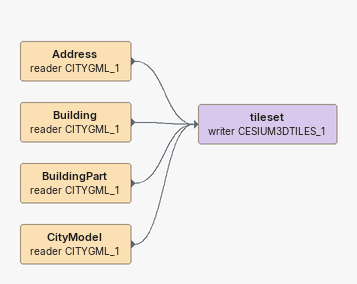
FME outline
Address (reader CITYGML_1)
    -> tileset (writer CESIUM3DTILES_1)
Building (reader CITYGML_1)
    -> tileset (writer CESIUM3DTILES_1)
BuildingPart (reader CITYGML_1)
    -> tileset (writer CESIUM3DTILES_1)
CityModel (reader CITYGML_1)
    -> tileset (writer CESIUM3DTILES_1)
tileset (writer CESIUM3DTILES_1)
